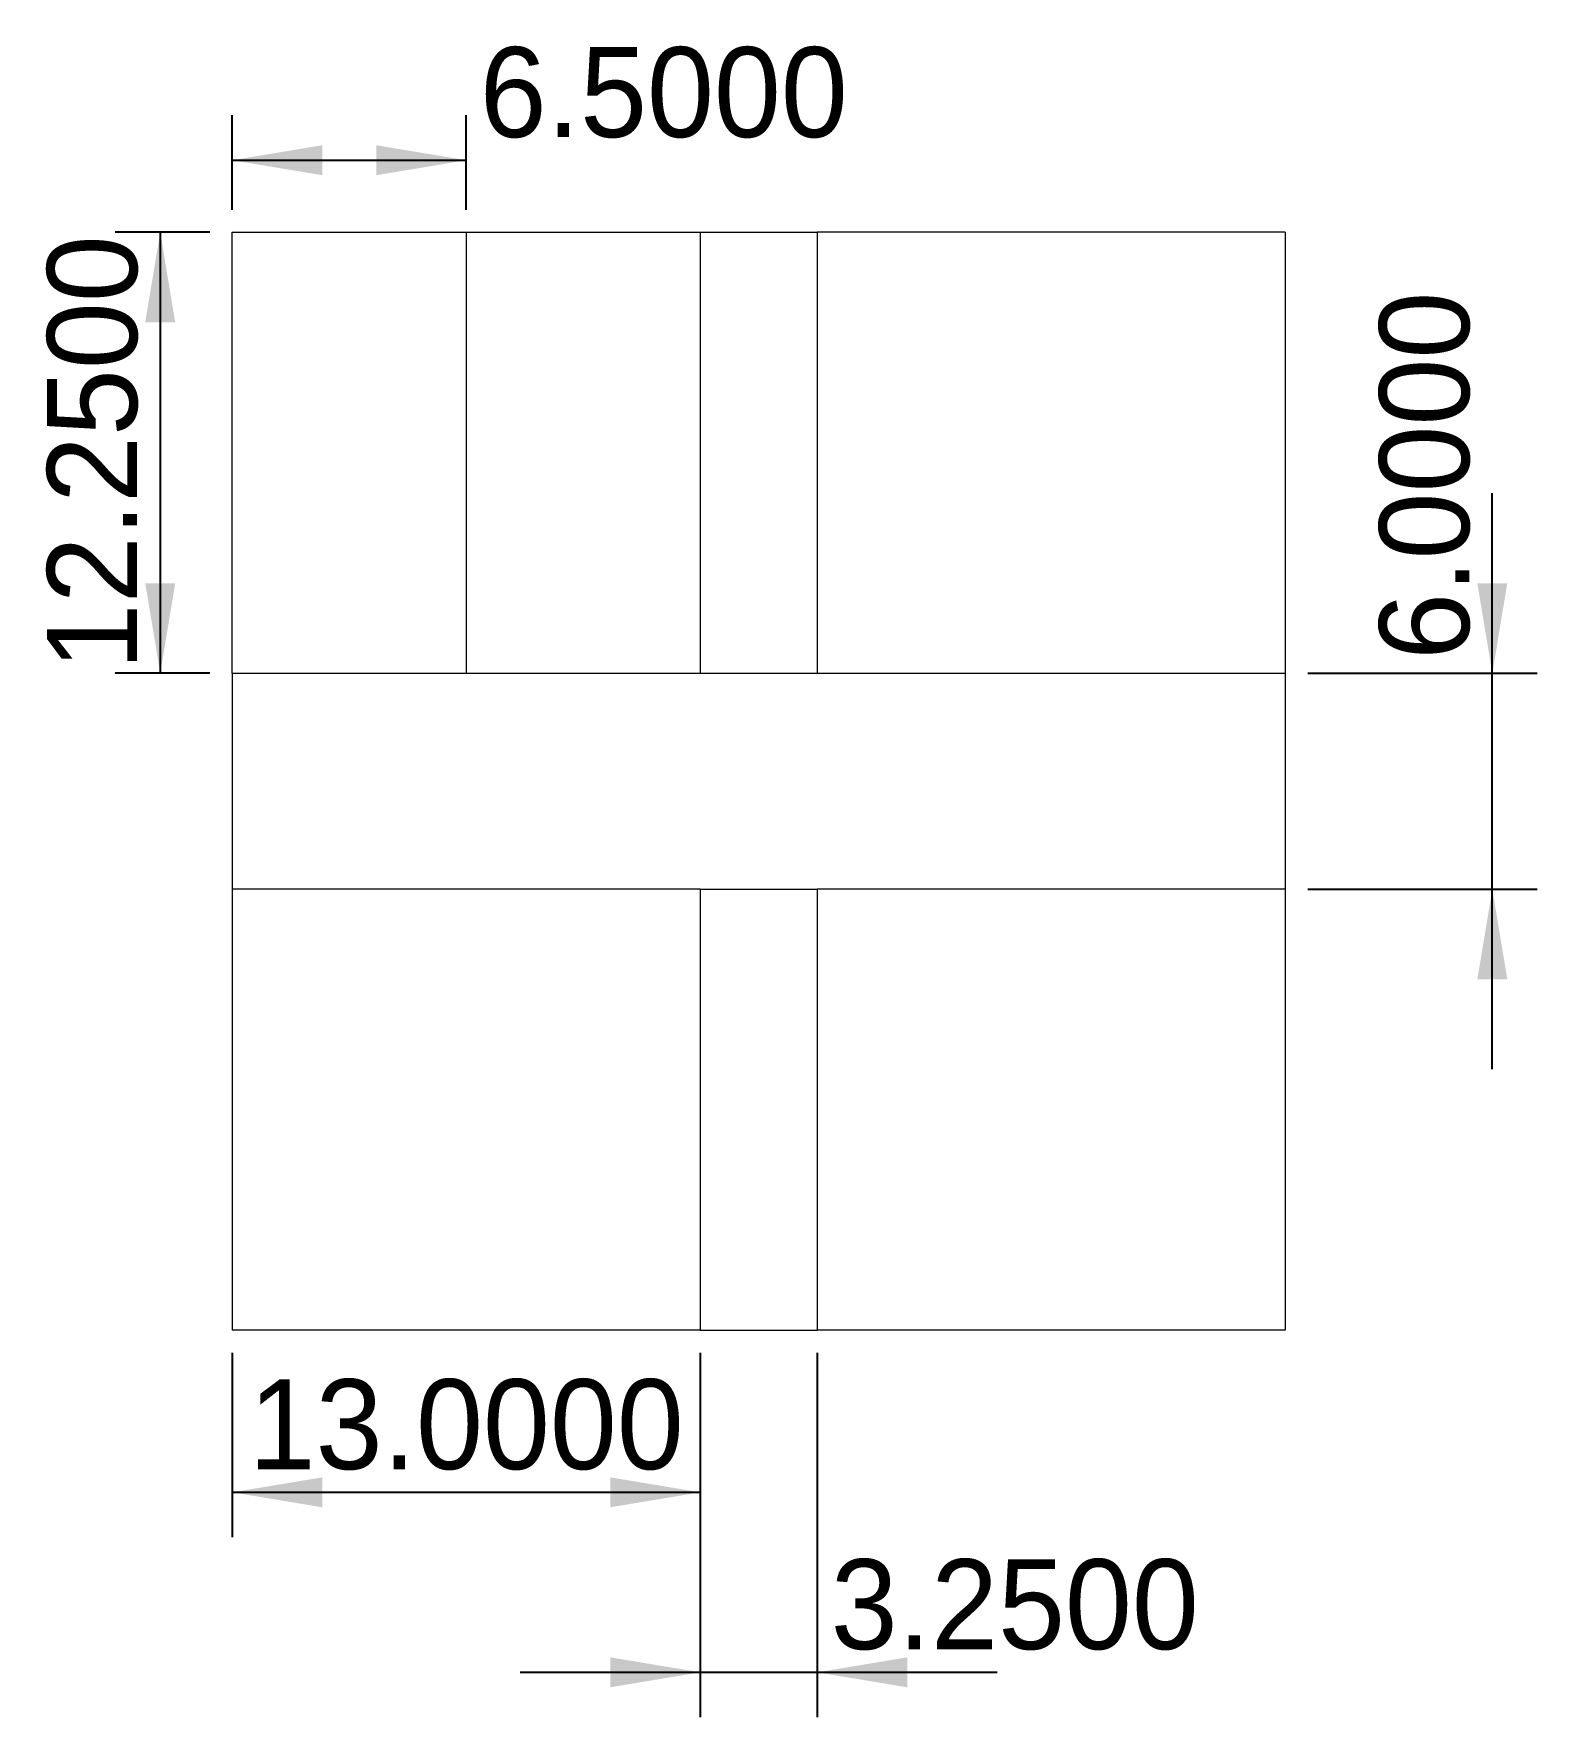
# Model space of a CAD drawing. Header units: millimetres. Extents: x -5.5 to 36.2, y 58.8 to 105.5.
import ezdxf

# ---------------------------------------------------------------- set-up
doc = ezdxf.new("R2010")
doc.units = ezdxf.units.MM
doc.layers.add('medidas planta baja', color=136, linetype='CONTINUOUS', lineweight=0, true_color=0x008080)
doc.layers.add('Plamta baja', color=136, linetype='CONTINUOUS', lineweight=0, true_color=0x008080)
doc.dimstyles.get("Standard").update_dxf_attribs({"dimtxt": 2.5, "dimasz": 2.5, "dimexe": 1.25, "dimexo": 0.625, "dimtad": 0, "dimtoh": 1, "dimzin": 1, "dimdsep": 46, "dimtxsty": 'Standard', "dimcen": 0.09, "dimadec": 0, "dimazin": 0, "dimtfac": 1, "dimtdec": 4, "dimtofl": 0, "dimtmove": 0, "dimatfit": 3, "dimfxl": 1, "dimtolj": 1, "dimtzin": 0, "dimarcsym": 0})

# ---------------------------------------------------------------- blocks, each defined once
blk = doc.blocks.new('*D1')
at = {"layer": 'medidas planta baja', "color": 0, "linetype": 'ByBlock', "lineweight": -2}
for p, q in [((13, 68.875), (13, 58.75)), ((16.25, 68.875), (16.25, 58.75)), ((8, 60), (21.25, 60))]:
    blk.add_line(p, q, dxfattribs=at)
for points in [[(13, 60), (10.5, 59.584), (10.5, 60.416)], [(16.25, 60), (18.75, 60.416), (18.75, 59.584)]]:
    blk.add_solid(points, dxfattribs=at)
at = {"layer": 'medidas planta baja', "color": 0, "linetype": 'CONTINUOUS', "lineweight": -2, "insert": (21.736, 61.875), "char_height": 2.5, "width": 9.72222, "attachment_point": 5}
blk.add_mtext('3.2500', dxfattribs=at)
blk = doc.blocks.new('*D2')
at = {"layer": 'medidas planta baja', "color": 0, "linetype": 'ByBlock', "lineweight": -2}
for p, q in [((0, 68.875), (0, 63.75)), ((13, 68.875), (13, 63.75)), ((0, 65), (13, 65))]:
    blk.add_line(p, q, dxfattribs=at)
for points in [[(0, 65), (2.5, 65.416), (2.5, 64.584)], [(13, 65), (10.5, 64.584), (10.5, 65.416)]]:
    blk.add_solid(points, dxfattribs=at)
at = {"layer": 'medidas planta baja', "color": 0, "linetype": 'CONTINUOUS', "lineweight": -2, "insert": (6.5, 66.875), "char_height": 2.5, "width": 11.11111, "attachment_point": 5}
blk.add_mtext('13.0000', dxfattribs=at)
blk = doc.blocks.new('*D3')
at = {"layer": 'medidas planta baja', "color": 0, "linetype": 'ByBlock', "lineweight": -2}
for p, q in [((35, 76.75), (35, 92.75)), ((29.875, 87.75), (36.25, 87.75)), ((29.875, 81.75), (36.25, 81.75))]:
    blk.add_line(p, q, dxfattribs=at)
for points in [[(35, 87.75), (34.584, 90.25), (35.416, 90.25)], [(35, 81.75), (35.416, 79.25), (34.584, 79.25)]]:
    blk.add_solid(points, dxfattribs=at)
at = {"layer": 'medidas planta baja', "color": 0, "linetype": 'CONTINUOUS', "lineweight": -2, "insert": (33.125, 93.236), "char_height": 2.5, "width": 9.72222, "attachment_point": 5, "rotation": 90}
blk.add_mtext('6.0000', dxfattribs=at)
blk = doc.blocks.new('*D4')
at = {"layer": 'medidas planta baja', "color": 0, "linetype": 'ByBlock', "lineweight": -2}
for p, q in [((-0.625, 100), (-3.25, 100)), ((-2, 100), (-2, 87.75)), ((-0.625, 87.75), (-3.25, 87.75))]:
    blk.add_line(p, q, dxfattribs=at)
for points in [[(-2, 100), (-1.584, 97.5), (-2.416, 97.5)], [(-2, 87.75), (-2.416, 90.25), (-1.584, 90.25)]]:
    blk.add_solid(points, dxfattribs=at)
at = {"layer": 'medidas planta baja', "color": 0, "linetype": 'CONTINUOUS', "lineweight": -2, "insert": (-3.875, 93.875), "char_height": 2.5, "width": 11.11111, "attachment_point": 5, "rotation": 90}
blk.add_mtext('12.2500', dxfattribs=at)
blk = doc.blocks.new('*D5')
at = {"layer": 'medidas planta baja', "color": 0, "linetype": 'ByBlock', "lineweight": -2}
for p, q in [((0, 100.625), (0, 103.25)), ((6.5, 100.625), (6.5, 103.25)), ((0, 102), (6.5, 102))]:
    blk.add_line(p, q, dxfattribs=at)
for points in [[(0, 102), (2.5, 102.416), (2.5, 101.584)], [(6.5, 102), (4, 101.584), (4, 102.416)]]:
    blk.add_solid(points, dxfattribs=at)
at = {"layer": 'medidas planta baja', "color": 0, "linetype": 'CONTINUOUS', "lineweight": -2, "insert": (11.986, 103.875), "char_height": 2.5, "width": 9.72222, "attachment_point": 5}
blk.add_mtext('6.5000', dxfattribs=at)

msp = doc.modelspace()

# ---------------------------------------------------------------- linework, layer by layer
at = {"layer": 'Plamta baja', "linetype": 'CONTINUOUS', "lineweight": 0}
for p, q in [((0, 100), (6.5, 100)), ((0, 87.75), (0, 100)), ((6.5, 100), (13, 100)), ((6.5, 100), (6.5, 87.75)), ((6.5, 100), (6.5, 87.75)), ((6.5, 100), (6.5, 87.75)), ((13, 100), (16.25, 100)), ((13, 100), (13, 87.75)), ((16.25, 100), (16.25, 87.75)), ((29.25, 100), (29.25, 87.75)), ((0, 87.75), (6.5, 87.75)), ((0, 87.75), (0, 81.75)), ((6.5, 87.75), (13, 87.75)), ((13, 87.75), (16.25, 87.75)), ((29.25, 87.75), (29.25, 81.75)), ((13, 81.75), (0, 81.75)), ((0, 81.75), (0, 69.5)), ((13, 81.75), (13, 69.5)), ((13, 81.75), (16.25, 81.75)), ((29.25, 81.75), (16.25, 81.75)), ((16.25, 81.75), (16.25, 69.5)), ((29.25, 81.75), (29.25, 69.5)), ((13, 69.5), (0, 69.5)), ((13, 69.5), (16.25, 69.5)), ((29.25, 69.5), (16.25, 69.5))]:
    msp.add_line(p, q, dxfattribs=at)
at = {"layer": 'Plamta baja'}
for p, q in [((29.25, 100), (16.25, 100)), ((16.25, 87.75), (29.25, 87.75))]:
    msp.add_line(p, q, dxfattribs=at)

# ---------------------------------------------------------------- dimensions: what is measured, and where the dimension line sits
at = {"layer": 'medidas planta baja'}
for p1, p2, distance, picture, middle in [((0, 100), (6.5, 100), 2, '*D5', (3.25, 103.875)), ((0, 100), (0, 87.75), -2, '*D4', (-3.875, 93.875)), ((29.25, 81.75), (29.25, 87.75), -5.75, '*D3', (33.125, 84.75)), ((0, 69.5), (13, 69.5), -4.5, '*D2', (6.5, 66.875)), ((13, 69.5), (16.25, 69.5), -9.5, '*D1', (14.625, 61.875))]:
    dim = msp.add_aligned_dim(p1=p1, p2=p2, distance=distance, dimstyle='Standard', dxfattribs=at)
    dim.commit()
    dim.dimension.update_dxf_attribs({"geometry": picture, "text_midpoint": middle})

doc.saveas('drawing.dxf')
